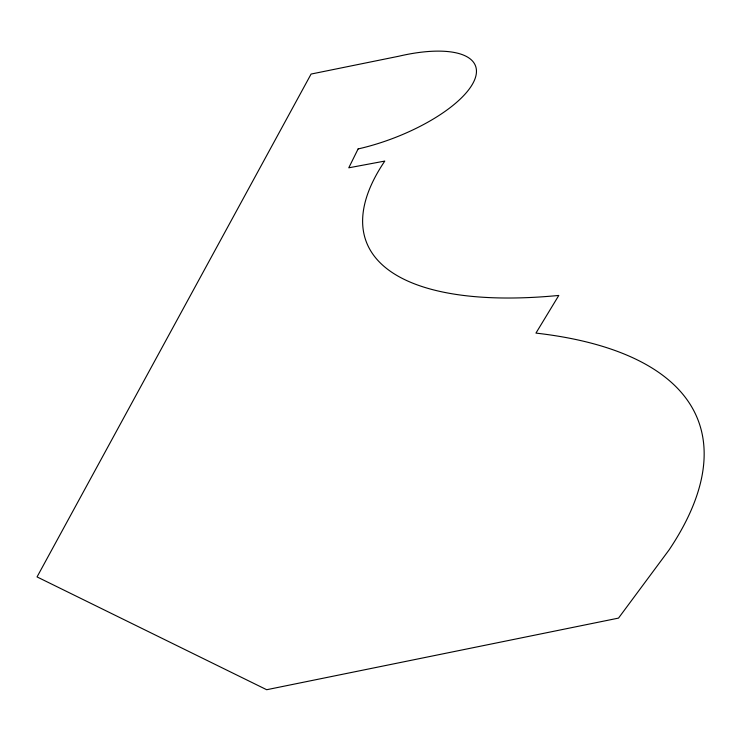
<?xml version="1.0" encoding="UTF-8"?>
<svg xmlns="http://www.w3.org/2000/svg" width="741" height="741" viewBox="0 0 741 741"><rect width="100%" height="100%" fill="white"/><g stroke="black" fill="none" stroke-linecap="round" stroke-linejoin="round"><path stroke-width="1.11" d="M358.107 148.932L348.77 167.809L384.801 161.075A391.22 146.551 -20.8 0 0 558.797 295.437L535.947 333.098A633.073 237.157 -20.8 0 1 669.067 549.942L618.513 618.105L266.686 689.723L37.05 576.915L311.09 74.054L398.834 56.223A102.712 38.476 -20.8 0 1 474.296 80.556A102.712 38.476 -20.8 0 1 358.107 148.932"/></g></svg>
